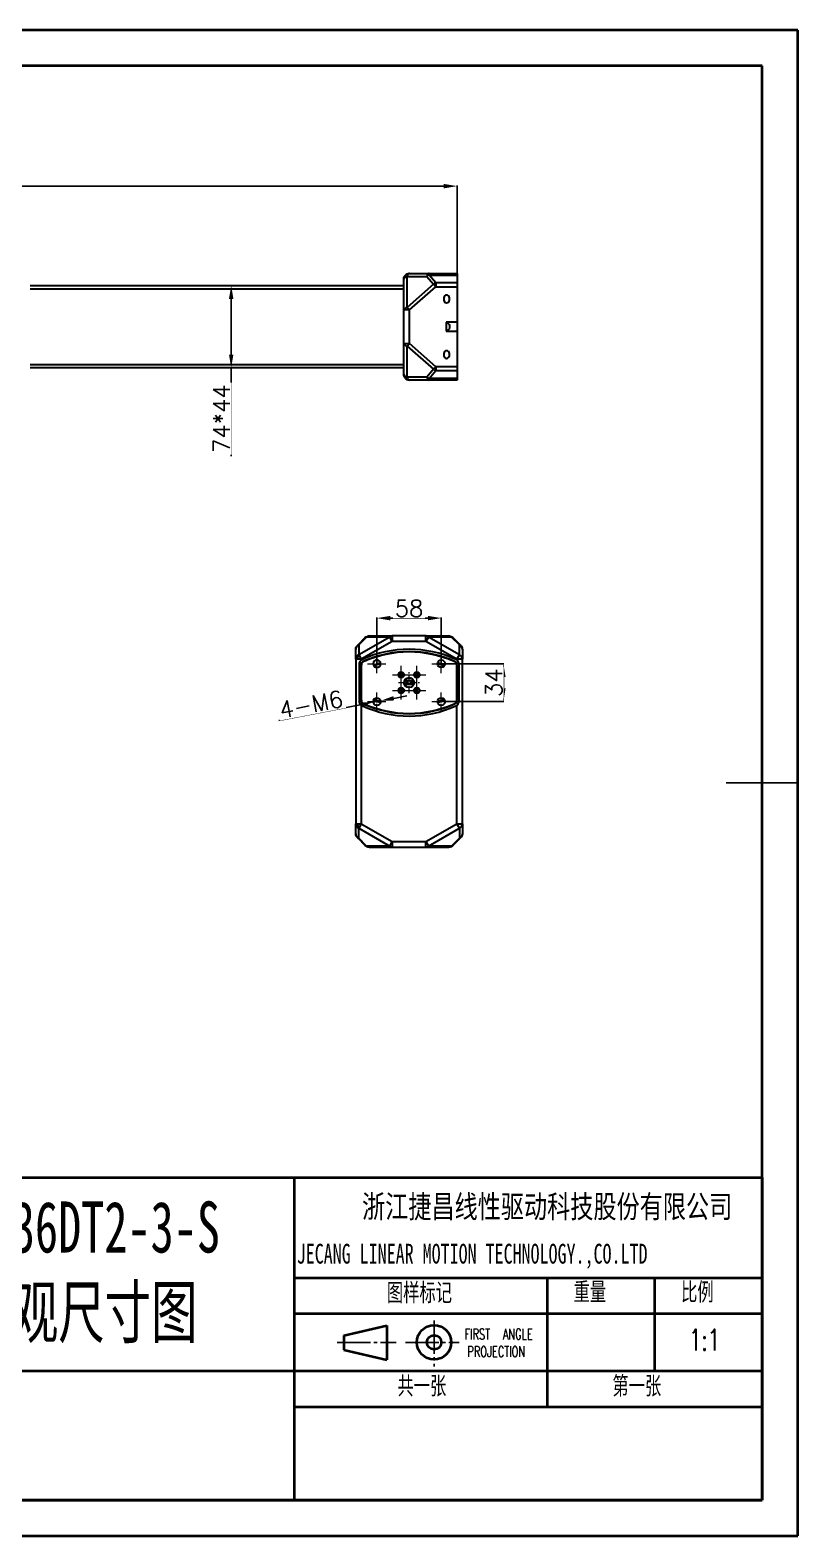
# Model space of a CAD drawing. Header units: millimetres. Extents: x 20580 to 29102, y 1988 to 5937.
# Drawn here: x 21805 to 22496, y 1988 to 3342 of the extents above; entities that cross this region are included whole.
import ezdxf

# ---------------------------------------------------------------- set-up
doc = ezdxf.new("R2010")
doc.units = ezdxf.units.MM
doc.linetypes.add('CENTER', pattern=[10.16, 6.35, -1.27, 1.27, -1.27])
doc.linetypes.add('EB_DASHDOT', pattern=[39, 30, -3, 3, -3])
doc.layers.add('1', color=1, linetype='CENTER')
for name, color, linetype, lineweight in [('CAXA0', 7, 'Continuous', 70), ('CAXA1', 1, 'EB_DASHDOT', 25), ('CAXA3', 7, 'Continuous', 18), ('CAXA4', 3, 'Continuous', 25), ('图框', 7, 'Continuous', 25), ('輪廓線', 7, 'Continuous', 20)]:
    doc.layers.add(name, color=color, linetype=linetype, lineweight=lineweight)
doc.styles.get("Standard").update_dxf_attribs({"font": 'romans.shx'})
doc.styles.add('机械', font='txt', dxfattribs={"width": 0.667, "bigfont": 'gbcbig.shx'})
doc.styles.add('标准', font='', dxfattribs={"width": 0.667})
doc.styles.get('标准').set_extended_font_data('FangSong_GB2312')
doc.dimstyles.new('ISO-25', dxfattribs={"dimtxt": 6, "dimasz": 6, "dimexe": 0.5, "dimexo": 0.625, "dimgap": 1.2, "dimtad": 1, "dimdsep": 46, "dimtxsty": 'Standard', "dimcen": 2.5, "dimclrd": 3, "dimclre": 3, "dimclrt": 3, "dimadec": 0, "dimazin": 0, "dimtfac": 1, "dimtmove": 0, "dimatfit": 3, "dimfxl": 1.25, "dimarcsym": 0})

# ---------------------------------------------------------------- blocks, each defined once
blk = doc.blocks.new('*D136')
at = {"layer": 'Defpoints', "color": 0}
for p in [(22174.8, 2813.4), (22116.8, 2772.3), (22174.8, 2772.2)]:
    blk.add_point(p, dxfattribs=at)
at = {"layer": '輪廓線', "color": 3, "lineweight": -2}
for p, q in [((22116.8, 2772.9), (22116.8, 2813.9)), ((22128.8, 2813.4), (22162.8, 2813.4)), ((22174.8, 2772.8), (22174.8, 2813.9))]:
    blk.add_line(p, q, dxfattribs=at)
at = {"layer": '輪廓線', "color": 3}
for points in [[(22128.8, 2815.4), (22128.8, 2811.4), (22116.8, 2813.4)], [(22162.8, 2815.4), (22162.8, 2811.4), (22174.8, 2813.4)]]:
    blk.add_solid(points, dxfattribs=at)
at = {"layer": '輪廓線', "color": 3, "insert": (22145.8, 2822.1), "char_height": 15, "attachment_point": 5, "bg_fill": 3, "box_fill_scale": 1.1, "bg_fill_color": 256, "bg_fill_true_color": 13158600, "bg_fill_transparency": 3862}
blk.add_mtext('58', dxfattribs=at)
blk = doc.blocks.new('*D137')
at = {"layer": 'Defpoints', "color": 0}
for p in [(22174.8, 2772.3), (22174.8, 2738.3)]:
    blk.add_point(p, dxfattribs=at)
at = {"layer": '輪廓線', "color": 3, "lineweight": -2}
for p, q in [((22175.4, 2772.3), (22231.2, 2772.3)), ((22230.7, 2760.3), (22230.7, 2750.3)), ((22175.4, 2738.3), (22231.2, 2738.3))]:
    blk.add_line(p, q, dxfattribs=at)
at = {"layer": '輪廓線', "color": 3}
for points in [[(22228.7, 2760.3), (22232.7, 2760.3), (22230.7, 2772.3)], [(22228.7, 2750.3), (22232.7, 2750.3), (22230.7, 2738.3)]]:
    blk.add_solid(points, dxfattribs=at)
at = {"layer": '輪廓線', "color": 3, "insert": (22222, 2755.3), "char_height": 15, "attachment_point": 5, "rotation": 90, "bg_fill": 3, "box_fill_scale": 1.1, "bg_fill_color": 256, "bg_fill_true_color": 13158600, "bg_fill_transparency": 177}
blk.add_mtext('34', dxfattribs=at)
at = {"layer": 'Defpoints', "color": 0}
blk.add_point((22230.7, 2738.3), dxfattribs=at)
blk = doc.blocks.new('*D138')
at = {"layer": 'Defpoints', "color": 0}
for p in [(22113.4, 2737.7), (22120.1, 2739)]:
    blk.add_point(p, dxfattribs=at)
at = {"layer": '輪廓線', "color": 3, "lineweight": -2}
for p, q in [((22120.1, 2739), (22113.4, 2737.7)), ((22131.9, 2741.2), (22143.7, 2743.5)), ((22028.6, 2721.4), (22101.6, 2735.4))]:
    blk.add_line(p, q, dxfattribs=at)
at = {"layer": '輪廓線', "color": 3}
for points in [[(22101.3, 2737.4), (22102, 2733.5), (22113.4, 2737.7)], [(22131.5, 2743.2), (22132.3, 2739.3), (22120.1, 2739)]]:
    blk.add_solid(points, dxfattribs=at)
at = {"layer": '輪廓線', "color": 3, "insert": (22057.6, 2735.8), "char_height": 15, "attachment_point": 5, "rotation": 10.8795, "bg_fill": 3, "box_fill_scale": 1.1, "bg_fill_color": 256, "bg_fill_true_color": 13158600, "bg_fill_transparency": 4287}
blk.add_mtext('4-M6', dxfattribs=at)
blk = doc.blocks.new('*D146')
at = {"layer": 'Defpoints', "color": 0}
for p in [(22189, 3202.1), (20969.3, 3117.6), (22189, 3113.3)]:
    blk.add_point(p, dxfattribs=at)
at = {"layer": '輪廓線', "color": 3, "lineweight": -2}
for p, q in [((20969.3, 3118.2), (20969.3, 3202.6)), ((20981.3, 3202.1), (22177, 3202.1)), ((22189, 3113.9), (22189, 3202.6))]:
    blk.add_line(p, q, dxfattribs=at)
at = {"layer": '輪廓線', "color": 3}
for points in [[(20981.3, 3204.1), (20981.3, 3200.1), (20969.3, 3202.1)], [(22177, 3204.1), (22177, 3200.1), (22189, 3202.1)]]:
    blk.add_solid(points, dxfattribs=at)
at = {"layer": '輪廓線', "color": 3, "insert": (21579.2, 3210.8), "char_height": 15, "attachment_point": 5, "bg_fill": 3, "box_fill_scale": 1.1, "bg_fill_color": 256, "bg_fill_true_color": 13158600, "bg_fill_transparency": 6147}
blk.add_mtext('1210%%P8', dxfattribs=at)
blk = doc.blocks.new('*D149')
at = {"layer": 'Defpoints', "color": 0}
for p in [(21997.4, 3112.6), (21985.6, 3038.6), (21997.4, 3038.6)]:
    blk.add_point(p, dxfattribs=at)
at = {"layer": '輪廓線', "color": 3, "lineweight": -2}
for p, q in [((21996.8, 3112.6), (21985.1, 3112.6)), ((21985.6, 3100.6), (21985.6, 3050.6)), ((21996.8, 3038.6), (21985.1, 3038.6)), ((21985.6, 3038.6), (21985.6, 2959.2))]:
    blk.add_line(p, q, dxfattribs=at)
at = {"layer": '輪廓線', "color": 3}
for points in [[(21983.6, 3100.6), (21987.6, 3100.6), (21985.6, 3112.6)], [(21983.6, 3050.6), (21987.6, 3050.6), (21985.6, 3038.6)]]:
    blk.add_solid(points, dxfattribs=at)
at = {"layer": '輪廓線', "color": 3, "insert": (21976.9, 2992.9), "char_height": 15, "attachment_point": 5, "rotation": 90, "bg_fill": 3, "box_fill_scale": 1.1, "bg_fill_color": 256, "bg_fill_true_color": 13158600, "bg_fill_transparency": 5932}
blk.add_mtext('74*44', dxfattribs=at)

msp = doc.modelspace()

# ---------------------------------------------------------------- linework, layer by layer
at = {"linetype": 'Continuous', "lineweight": 35}
for p, q in [((22087.143, 2167.956), (22125.855, 2176.989)), ((22087.143, 2167.956), (22087.143, 2155.052)), ((22087.143, 2167.956), (22087.143, 2155.052)), ((22125.855, 2176.989), (22125.855, 2146.019)), ((22087.143, 2155.052), (22125.855, 2146.019))]:
    msp.add_line(p, q, dxfattribs=at)
at = {"linetype": 'EB_DASHDOT', "lineweight": 25}
msp.add_line((22168.315, 2181.406), (22168.315, 2139.97), dxfattribs=at)
at = {"linetype": 'Continuous', "lineweight": 35}
for radius in [15.485, 6.452]:
    msp.add_circle((22168.315, 2161.725), radius, dxfattribs=at)
at = {"layer": '1', "color": 0, "linetype": 'Continuous', "lineweight": 30}
for p, q in [((22141.029, 3090.697), (22141.029, 3118.558)), ((22144.037, 3092.972), (22144.037, 3120.834)), ((22144.037, 3120.834), (22161.737, 3120.834)), ((22146.029, 3123.558), (22163.728, 3123.558)), ((22161.737, 3120.834), (22167.798, 3113.763)), ((22163.728, 3123.558), (22189.029, 3123.558)), ((22163.728, 3123.558), (22163.728, 3123.178)), ((22163.728, 3123.178), (22163.728, 3122.094)), ((22163.728, 3122.094), (22189.029, 3122.094)), ((22169.789, 3115.023), (22163.728, 3122.094)), ((22189.029, 3123.558), (22189.029, 3122.094)), ((22189.029, 3122.094), (22189.029, 3115.023)), ((21804.536, 3112.558), (22141.029, 3112.558)), ((22141.029, 3109.356), (21804.536, 3109.356)), ((22167.798, 3113.763), (22144.037, 3092.972)), ((22146.029, 3090.697), (22169.789, 3111.487)), ((22169.789, 3111.487), (22167.798, 3113.763)), ((22189.029, 3115.023), (22169.789, 3115.023)), ((22169.789, 3115.023), (22169.789, 3113.401)), ((22169.789, 3113.401), (22169.789, 3111.487)), ((22169.789, 3111.487), (22189.029, 3111.487)), ((22189.029, 3115.023), (22189.029, 3111.487)), ((22189.029, 3111.487), (22189.029, 3079.558)), ((22141.05, 3090.697), (22141.029, 3090.697)), ((22141.029, 3060.42), (22141.029, 3090.697)), ((22142.493, 3090.697), (22141.05, 3090.697)), ((22146.029, 3090.697), (22142.493, 3090.697)), ((22146.029, 3090.697), (22144.037, 3092.972)), ((22146.029, 3060.42), (22146.029, 3090.697)), ((22177.029, 3101.558), (22177.029, 3099.558)), ((22182.029, 3099.558), (22182.029, 3101.558)), ((22189.029, 3079.558), (22179.029, 3079.558)), ((22179.029, 3079.558), (22179.029, 3071.558)), ((22182.029, 3076.558), (22182.029, 3074.558)), ((22189.029, 3079.558), (22189.029, 3071.559)), ((22179.029, 3071.558), (22189.029, 3071.558)), ((22189.029, 3071.558), (22189.029, 3039.629)), ((22141.029, 3032.558), (22141.029, 3060.42)), ((22141.029, 3060.42), (22141.05, 3060.42)), ((22141.05, 3060.42), (22142.493, 3060.42)), ((22142.493, 3060.42), (22146.029, 3060.42)), ((22144.037, 3058.144), (22146.029, 3060.42)), ((22144.037, 3058.144), (22167.798, 3037.354)), ((22144.037, 3030.283), (22144.037, 3058.144)), ((22169.789, 3039.629), (22146.029, 3060.42)), ((22177.029, 3051.558), (22177.029, 3049.558)), ((22182.029, 3049.558), (22182.029, 3051.558)), ((21804.536, 3041.76), (22141.029, 3041.76)), ((22141.029, 3038.558), (21804.536, 3038.558)), ((22167.798, 3037.354), (22161.737, 3030.283)), ((22163.728, 3029.023), (22169.789, 3036.094)), ((22167.798, 3037.354), (22169.789, 3039.629)), ((22189.029, 3039.629), (22169.789, 3039.629)), ((22169.789, 3039.629), (22169.789, 3037.716)), ((22169.789, 3037.716), (22169.789, 3036.094)), ((22169.789, 3036.094), (22189.029, 3036.094)), ((22189.029, 3039.629), (22189.029, 3036.094)), ((22189.029, 3036.094), (22189.029, 3029.023)), ((22142.493, 3029.023), (22143.806, 3030.336)), ((22161.737, 3030.283), (22144.037, 3030.283)), ((22163.728, 3027.558), (22146.029, 3027.558)), ((22189.029, 3029.023), (22163.728, 3029.023)), ((22163.728, 3029.023), (22163.728, 3027.939)), ((22163.728, 3027.939), (22163.728, 3027.558)), ((22189.029, 3027.558), (22163.728, 3027.558)), ((22189.029, 3029.023), (22189.029, 3027.558)), ((22106.298, 2795.859), (22099.227, 2788.788)), ((22128.348, 2796.305), (22100.487, 2780.384)), ((22107.558, 2796.305), (22100.487, 2789.234)), ((22130.624, 2792.323), (22102.762, 2776.402)), ((22128.348, 2796.305), (22107.558, 2796.305)), ((22109.833, 2797.323), (22130.624, 2797.323)), ((22130.624, 2792.323), (22128.348, 2796.305)), ((22160.901, 2797.323), (22130.624, 2797.323)), ((22130.624, 2797.323), (22130.624, 2797.301)), ((22130.624, 2797.301), (22130.624, 2795.859)), ((22130.624, 2795.859), (22130.624, 2792.323)), ((22160.901, 2792.323), (22130.624, 2792.323)), ((22160.901, 2797.323), (22181.691, 2797.323)), ((22160.901, 2797.301), (22160.901, 2797.323)), ((22160.901, 2795.859), (22160.901, 2797.301)), ((22163.176, 2796.305), (22160.901, 2792.323)), ((22160.901, 2792.323), (22160.901, 2795.859)), ((22188.762, 2776.402), (22160.901, 2792.323)), ((22191.038, 2780.384), (22163.176, 2796.305)), ((22183.967, 2796.305), (22163.176, 2796.305)), ((22191.038, 2789.234), (22183.967, 2796.305)), ((22192.298, 2788.788), (22185.227, 2795.859)), ((22097.762, 2776.402), (22097.762, 2785.252)), ((22100.487, 2789.234), (22100.487, 2780.384)), ((22100.487, 2780.384), (22100.54, 2780.291)), ((22100.54, 2780.291), (22102.762, 2776.402)), ((22120.687, 2780.128), (22120.709, 2780.031)), ((22126.56, 2781.36), (22126.538, 2781.458)), ((22188.762, 2776.402), (22191.038, 2780.384)), ((22191.038, 2780.384), (22191.038, 2789.234)), ((22193.762, 2785.252), (22193.762, 2776.402)), ((22099.227, 2776.402), (22097.762, 2776.402)), ((22097.762, 2776.402), (22097.762, 2628.244)), ((22102.762, 2776.402), (22099.227, 2776.402)), ((22100.762, 2771.692), (22100.762, 2738.955)), ((22102.762, 2776.402), (22102.762, 2775.692)), ((22102.762, 2771.692), (22102.762, 2738.955)), ((22102.862, 2739.667), (22102.862, 2770.979)), ((22188.662, 2770.979), (22188.662, 2739.667)), ((22188.762, 2775.692), (22188.762, 2776.402)), ((22192.298, 2776.402), (22188.762, 2776.402)), ((22188.762, 2738.955), (22188.762, 2771.692)), ((22190.762, 2738.955), (22190.762, 2771.692)), ((22193.762, 2776.402), (22192.298, 2776.402)), ((22193.762, 2628.244), (22193.762, 2776.402)), ((22102.862, 2759.423), (22102.762, 2759.323)), ((22102.762, 2751.323), (22102.762, 2759.323)), ((22102.862, 2751.223), (22102.762, 2751.323)), ((22150.005, 2756.823), (22141.52, 2756.823)), ((22141.52, 2753.823), (22150.005, 2753.823)), ((22143.531, 2755.921), (22144.434, 2756.823)), ((22144.093, 2753.823), (22143.531, 2755.921)), ((22147.993, 2754.725), (22147.09, 2753.823)), ((22147.431, 2756.823), (22147.993, 2754.725)), ((22188.762, 2759.323), (22188.662, 2759.423)), ((22188.762, 2751.323), (22188.662, 2751.223)), ((22102.762, 2734.953), (22102.762, 2628.244)), ((22120.709, 2730.616), (22120.687, 2730.518)), ((22126.538, 2729.189), (22126.56, 2729.286)), ((22188.762, 2628.244), (22188.762, 2734.953)), ((22097.762, 2619.394), (22097.762, 2628.244)), ((22097.762, 2628.244), (22099.227, 2628.244)), ((22099.227, 2628.244), (22102.762, 2628.244)), ((22099.227, 2615.859), (22106.298, 2608.788)), ((22100.54, 2624.355), (22100.487, 2624.262)), ((22100.487, 2615.412), (22100.487, 2624.262)), ((22100.487, 2624.262), (22128.348, 2608.341)), ((22107.558, 2608.341), (22100.487, 2615.412)), ((22102.762, 2628.244), (22100.54, 2624.355)), ((22102.762, 2628.244), (22130.624, 2612.323)), ((22160.901, 2612.323), (22188.762, 2628.244)), ((22163.176, 2608.341), (22191.038, 2624.262)), ((22191.038, 2615.412), (22183.967, 2608.341)), ((22185.227, 2608.788), (22192.298, 2615.859)), ((22188.762, 2628.244), (22192.298, 2628.244)), ((22191.038, 2624.262), (22188.762, 2628.244)), ((22191.038, 2624.262), (22191.038, 2615.412)), ((22192.298, 2628.244), (22193.762, 2628.244)), ((22193.762, 2628.244), (22193.762, 2619.394)), ((22128.348, 2608.341), (22107.558, 2608.341)), ((22109.833, 2607.323), (22130.624, 2607.323)), ((22128.348, 2608.341), (22130.624, 2612.323)), ((22130.624, 2612.323), (22160.901, 2612.323)), ((22130.624, 2612.323), (22130.624, 2608.788)), ((22130.624, 2608.788), (22130.624, 2607.345)), ((22130.624, 2607.345), (22130.624, 2607.323)), ((22130.624, 2607.323), (22160.901, 2607.323)), ((22160.901, 2608.788), (22160.901, 2612.323)), ((22160.901, 2612.323), (22163.176, 2608.341)), ((22160.901, 2607.345), (22160.901, 2608.788)), ((22160.901, 2607.323), (22160.901, 2607.345)), ((22160.901, 2607.323), (22181.691, 2607.323)), ((22183.967, 2608.341), (22163.176, 2608.341))]:
    msp.add_line(p, q, dxfattribs=at)
at = {"layer": '1', "color": 0, "linetype": 'CENTER', "lineweight": 15}
for p, q in [((22116.762, 2763.923), (22116.762, 2780.723)), ((22174.762, 2763.923), (22174.762, 2780.723)), ((22108.362, 2772.323), (22125.162, 2772.323)), ((22138.762, 2754.323), (22138.762, 2770.323)), ((22145.762, 2745.823), (22145.762, 2764.823)), ((22152.762, 2754.323), (22152.762, 2770.323)), ((22166.362, 2772.323), (22183.162, 2772.323)), ((22130.762, 2762.323), (22146.762, 2762.323)), ((22136.262, 2755.323), (22155.262, 2755.323)), ((22138.762, 2740.323), (22138.762, 2756.323)), ((22144.762, 2762.323), (22160.762, 2762.323)), ((22152.762, 2740.323), (22152.762, 2756.323)), ((22108.362, 2738.323), (22125.162, 2738.323)), ((22116.762, 2729.923), (22116.762, 2746.723)), ((22130.762, 2748.323), (22146.762, 2748.323)), ((22144.762, 2748.323), (22160.762, 2748.323)), ((22166.362, 2738.323), (22183.162, 2738.323)), ((22174.762, 2729.923), (22174.762, 2746.723))]:
    msp.add_line(p, q, dxfattribs=at)
at = {"layer": '1', "color": 0, "linetype": 'Continuous', "lineweight": 30, "extrusion": (0, 0, -1)}
msp.add_circle((-22116.762, 2772.323), 3.4, dxfattribs=at)
at = {"layer": '1', "color": 0, "linetype": 'Continuous', "lineweight": 30}
for centre, radius in [((22138.762, 2762.323), 2.5), ((22152.762, 2762.323), 2.5), ((22174.762, 2772.323), 3.4), ((22138.762, 2748.323), 2.5), ((22145.762, 2755.323), 4.5), ((22152.762, 2748.323), 2.5), ((22116.762, 2738.323), 3.4), ((22174.762, 2738.323), 3.4)]:
    msp.add_circle(centre, radius, dxfattribs=at)
at = {"layer": '1', "color": 0, "linetype": 'Continuous', "lineweight": 30, "extrusion": (0, 0, -1)}
for centre, radius, start, end in [((-22146.029, 3118.558), 5, 360, 45), ((-22146.029, 3118.558), 5, 45, 90), ((-22146.029, 3032.558), 5, 315, 0), ((-22146.029, 3032.558), 5, 270, 315), ((-22109.833, 2792.323), 5, 45, 67.5), ((-22109.833, 2792.323), 5, 67.5, 90), ((-22181.691, 2792.323), 5, 90, 112.5), ((-22181.691, 2792.323), 5, 112.5, 135), ((-22102.762, 2785.252), 5, 360, 22.5), ((-22102.762, 2785.252), 5, 22.5, 45), ((-22145.762, 2683.323), 99.9, 66.069327, 113.930666), ((-22188.762, 2785.252), 5, 135, 157.5), ((-22188.762, 2785.252), 5, 157.5, 180), ((-22105.762, 2771.692), 3, 0, 65.64612), ((-22145.762, 2683.323), 93.5, 69.871094, 74.033665), ((-22145.762, 2683.323), 93.5, 105.966335, 110.128906), ((-22185.762, 2771.692), 3, 114.353873, 180), ((-22145.762, 2754.823), 11.4, 41.026548, 46.726327), ((-22137.262, 2763.851), 1, 180, 226.726327), ((-22145.762, 2755.323), 8.6, 39.198422, 50.797173), ((-22145.762, 2755.323), 4.25, 339.333744, 20.669063), ((-22145.762, 2755.323), 3.75, 336.422814, 23.580004), ((-22145.762, 2755.323), 3.75, 156.422814, 203.580004), ((-22145.762, 2755.323), 4.25, 159.333744, 200.669063), ((-22145.762, 2755.323), 8.6, 129.20123, 140.799981), ((-22154.262, 2763.851), 1, 313.273673, 0), ((-22145.762, 2754.823), 11.4, 133.273673, 138.973452), ((-22105.762, 2738.955), 3, 294.35388, 0), ((-22145.762, 2827.323), 93.5, 285.966335, 290.128906), ((-22145.762, 2755.323), 8.6, 309.20123, 320.799981), ((-22145.762, 2755.323), 8.6, 219.198422, 230.797173), ((-22145.762, 2827.323), 93.5, 249.871094, 254.033665), ((-22185.762, 2738.955), 3, 180, 245.646127), ((-22145.762, 2827.323), 99.9, 246.069334, 293.930673), ((-22102.762, 2619.394), 5, 337.5, 360), ((-22102.762, 2619.394), 5, 315, 337.5), ((-22188.762, 2619.394), 5, 202.5, 225), ((-22188.762, 2619.394), 5, 180, 202.5), ((-22109.833, 2612.323), 5, 292.5, 315), ((-22109.833, 2612.323), 5, 270, 292.5), ((-22181.691, 2612.323), 5, 247.5, 270), ((-22181.691, 2612.323), 5, 225, 247.5)]:
    msp.add_arc(centre, radius, start, end, dxfattribs=at)
at = {"layer": '1', "color": 0, "linetype": 'Continuous', "lineweight": 30}
for centre, radius, start, end in [((22179.529, 3101.558), 2.5, 0, 180), ((22179.529, 3099.558), 2.5, 180, 0), ((22179.529, 3051.558), 2.5, 0, 180), ((22179.529, 3049.558), 2.5, 180, 0), ((22145.762, 2683.323), 102, 65.646127, 114.353873), ((22145.762, 2683.323), 100, 65.646127, 114.35388), ((22105.762, 2771.692), 5, 114.353873, 180), ((22106.862, 2770.979), 4, 113.930673, 180), ((22145.762, 2683.323), 93, 105.993022, 110.1023), ((22145.762, 2683.323), 92.5, 106.067893, 110.027564), ((22145.762, 2683.323), 92.5, 69.972435, 73.932106), ((22145.762, 2683.323), 93, 69.897699, 74.006978), ((22184.662, 2770.979), 4, 0, 66.069334), ((22185.762, 2771.692), 5, 0, 65.646127), ((22138.762, 2762.323), 1.6, 0, 180), ((22138.762, 2762.323), 1.6, 180, 0), ((22145.762, 2755.323), 10, 125.796895, 144.207519), ((22145.762, 2755.323), 9.5, 125.839079, 144.16533), ((22152.762, 2762.323), 1.6, 0, 180), ((22152.762, 2762.323), 1.6, 180, 0), ((22145.762, 2755.323), 9.5, 35.836271, 54.162522), ((22145.762, 2755.323), 10, 35.79408, 54.204704), ((22105.762, 2738.955), 5, 180, 245.646127), ((22106.862, 2739.667), 4, 180, 246.069327), ((22145.762, 2827.323), 93, 249.897699, 254.006978), ((22145.762, 2827.323), 92.5, 249.972435, 253.932106), ((22138.762, 2748.323), 1.6, 0, 180), ((22138.762, 2748.323), 1.6, 180, 0), ((22145.762, 2755.323), 10, 215.79408, 234.204704), ((22145.762, 2755.323), 9.5, 215.836271, 234.162522), ((22152.762, 2748.323), 1.6, 0, 180), ((22152.762, 2748.323), 1.6, 180, 0), ((22145.762, 2755.323), 9.5, 305.839079, 324.16533), ((22145.762, 2755.323), 10, 305.796895, 324.207519), ((22145.762, 2827.323), 92.5, 286.067893, 290.027564), ((22145.762, 2827.323), 93, 285.993022, 290.1023), ((22184.662, 2739.667), 4, 293.930666, 0), ((22185.762, 2738.955), 5, 294.353873, 0), ((22145.762, 2827.323), 102, 245.646127, 294.353873), ((22145.762, 2827.323), 100, 245.64612, 294.353873)]:
    msp.add_arc(centre, radius, start, end, dxfattribs=at)
at = {"layer": '1', "color": 0, "linetype": 'Continuous', "lineweight": 30, "extrusion": (0, 7.86602e-16, -1)}
for centre, start, end in [((-22179.529, 3076.558), 78.463124, 180), ((-22179.529, 3074.558), 180, 281.536876)]:
    msp.add_arc(centre, 2.5, start, end, dxfattribs=at)
at = {"layer": '1', "color": 0, "linetype": 'Continuous', "lineweight": 30}
for centre, major_axis, ratio, start_param, end_param in [((22146.029, 3118.558), (5, 0), 0.49613894, 1.98036759, 3.14159265), ((22146.029, 3118.558), (0, -5), 0.4472136, 3.14159265, 4.23989986), ((22163.728, 3118.558), (0, -5), 0.4472136, 3.14159265, 4.23989986), ((22163.728, 3118.558), (3.796, 3.254), 0.6047079, 1.09259953, 1.57696674), ((22169.789, 3111.487), (-3.796, -3.254), 0.6047079, 4.23419218, 4.71855939), ((22146.029, 3090.697), (-5, 0), 0.49613894, 6.19738153, 6.28318531), ((22146.029, 3090.697), (-5, 0), 0.49613894, 5.12196024, 6.19738163), ((22146.029, 3060.42), (5, 0), 0.49613894, 3.14159265, 3.22752321), ((22146.029, 3060.42), (5, 0), 0.49613894, 3.2275235, 4.30281772), ((22169.789, 3039.629), (3.796, -3.254), 0.6047079, 4.70621857, 5.19058578), ((22146.029, 3032.558), (-5, 0), 0.49613894, 0, 1.11024234), ((22146.029, 3032.558), (-5, 0), 0.49613894, 1.11024234, 1.16122507), ((22146.029, 3032.558), (0, -5), 0.4472136, 5.1848781, 6.28318531), ((22163.728, 3032.558), (0, -5), 0.4472136, 5.1848781, 6.28318531), ((22163.728, 3032.558), (-3.796, 3.254), 0.6047079, 1.56462592, 2.04899312), ((22109.833, 2792.323), (3.536, -3.536), 0.51832106, 2.65722545, 3.14159265), ((22109.833, 2792.323), (0, 5), 0.75257669, 0, 0.64942413), ((22130.624, 2792.323), (0, 5), 0.75257669, 0.09324308, 0.64942413), ((22130.624, 2792.323), (0, 5), 0.75257669, 0, 0.09324307), ((22160.901, 2792.323), (0, -5), 0.75257669, 3.04767973, 3.14159265), ((22160.901, 2792.323), (0, -5), 0.75257669, 2.49216852, 3.04767972), ((22181.691, 2792.323), (0, -5), 0.75257669, 2.49216852, 3.14159265), ((22181.691, 2792.323), (3.536, 3.536), 0.51832106, 0, 0.48436721), ((22102.762, 2785.252), (5, 0), 0.89442719, 2.04328545, 3.14159265), ((22102.762, 2776.402), (5, 0), 0.89442719, 2.04328545, 3.14159265), ((22102.762, 2785.252), (-3.536, 3.536), 0.51832106, 5.7988181, 6.28318531), ((22102.762, 2776.402), (0, -5), 0.70710678, 3.82126647, 4.71238898), ((22188.762, 2785.252), (-3.536, -3.536), 0.51832106, 3.14159265, 3.62595986), ((22188.762, 2785.252), (5, 0), 0.89442719, 0, 1.09830721), ((22188.762, 2776.402), (5, 0), 0.89442719, 0, 1.09830721), ((22102.762, 2628.244), (-5, 0), 0.89442719, 0, 1.09830721), ((22102.762, 2619.394), (-5, 0), 0.89442719, 0, 1.09830721), ((22102.762, 2628.244), (0, 5), 0.70710678, 1.57079633, 2.46191883), ((22102.762, 2619.394), (3.536, 3.536), 0.51832106, 3.14159265, 3.62595986), ((22188.762, 2628.244), (-5, 0), 0.89442719, 2.04328545, 3.14159265), ((22188.762, 2619.394), (-5, 0), 0.89442719, 2.04328545, 3.14159265), ((22188.762, 2619.394), (3.536, -3.536), 0.51832106, 5.7988181, 6.28318531), ((22109.833, 2612.323), (-3.536, -3.536), 0.51832106, 0, 0.48436721), ((22109.833, 2612.323), (0, 5), 0.75257669, 2.49216852, 3.14159265), ((22130.624, 2612.323), (0, 5), 0.75257669, 2.49216852, 3.04767972), ((22130.624, 2612.323), (0, 5), 0.75257669, 3.04767973, 3.14159265), ((22160.901, 2612.323), (0, -5), 0.75257669, 0, 0.09324307), ((22160.901, 2612.323), (0, -5), 0.75257669, 0.09324308, 0.64942413), ((22181.691, 2612.323), (0, -5), 0.75257669, 0, 0.64942413), ((22181.691, 2612.323), (-3.536, 3.536), 0.51832106, 2.65722545, 3.14159265)]:
    msp.add_ellipse(centre, major_axis=major_axis, ratio=ratio, start_param=start_param, end_param=end_param, dxfattribs=at)
for points, knots in [([(22168.532, 3123.558), (22168.53, 3123.558), (22168.528, 3123.558), (22168.528, 3123.558), (22168.545, 3123.558), (22168.581, 3123.558)], [0, 0, 0, 0, 0.20343114, 0.20343114, 1, 1, 1, 1]), ([(22117.979, 2774.692), (22117.955, 2774.772), (22117.931, 2774.853), (22117.884, 2775.012), (22117.86, 2775.092), (22117.836, 2775.172)], [0, 0, 0, 0, 0.50130552, 0.50130552, 1, 1, 1, 1])]:
    msp.add_open_spline(points, degree=3, knots=knots, dxfattribs=at)
for points in [[(22141.054, 3090.91), (22141.051, 3090.697)], [(22141.051, 3060.42), (22141.054, 3060.207)], [(22130.624, 2797.301), (22130.275, 2797.295)], [(22161.252, 2797.295), (22160.901, 2797.301)], [(22142.628, 2754.323), (22141.119, 2754.323)], [(22142.612, 2754.323), (22143.815, 2754.323)], [(22147.908, 2754.323), (22143.616, 2754.323)], [(22147.709, 2754.323), (22148.912, 2754.323)], [(22150.405, 2754.323), (22148.896, 2754.323)], [(22130.272, 2607.351), (22130.624, 2607.345)], [(22160.901, 2607.345), (22161.249, 2607.351)]]:
    msp.add_open_spline(points, degree=1, dxfattribs=at)
for points in [[(22141.119, 2754.323), (22141.09, 2754.323), (22141.12, 2754.323), (22141.244, 2754.323), (22141.537, 2754.323), (22141.741, 2754.323), (22141.96, 2754.323), (22142.313, 2754.323), (22142.487, 2754.323), (22142.583, 2754.323), (22142.612, 2754.323)], [(22148.912, 2754.323), (22148.941, 2754.323), (22149.037, 2754.323), (22149.211, 2754.323), (22149.564, 2754.323), (22149.783, 2754.323), (22149.987, 2754.323), (22150.281, 2754.323), (22150.404, 2754.323), (22150.434, 2754.323), (22150.405, 2754.323)]]:
    msp.add_rational_spline(points, [1, 1, 0.988033871713, 1, 1, 0.988033871713, 1, 1, 0.988033871713, 1, 1], degree=4, knots=[0, 0, 0, 0, 0, 0.33333333, 0.33333333, 0.33333333, 0.66666667, 0.66666667, 0.66666667, 1, 1, 1, 1, 1], dxfattribs=at)
for points, weights in [([(22143.616, 2754.323), (22142.762, 2754.323), (22142.628, 2754.323)], [1, 0.7604059656, 1]), ([(22143.815, 2754.323), (22143.916, 2754.323), (22145.762, 2754.323)], [1, 0.726251382764, 1]), ([(22145.762, 2754.323), (22147.608, 2754.323), (22147.709, 2754.323)], [1, 0.726251382764, 1]), ([(22148.896, 2754.323), (22148.762, 2754.323), (22147.908, 2754.323)], [1, 0.7604059656, 1])]:
    msp.add_rational_spline(points, weights, degree=2, dxfattribs=at)
at = {"layer": 'CAXA0', "linetype": 'Continuous', "lineweight": 35}
for p, q in [((22463.624, 3310.237), (20740.948, 3310.237)), ((22463.624, 2019.843), (22463.624, 3310.237)), ((21302.27, 2310.182), (22463.624, 2310.182)), ((22042.429, 2310.182), (22042.429, 2019.843)), ((22463.624, 2310.182), (22463.624, 2019.843)), ((22042.429, 2219.854), (22463.624, 2219.854)), ((22270.065, 2219.854), (22270.065, 2103.719)), ((22366.845, 2219.854), (22366.845, 2135.979)), ((22042.429, 2187.594), (22463.624, 2187.594)), ((21689.388, 2135.979), (22042.429, 2135.979)), ((22042.429, 2135.979), (22463.624, 2135.979)), ((22042.429, 2103.719), (22463.624, 2103.719)), ((20740.948, 2019.843), (22463.624, 2019.843)), ((22463.624, 2019.843), (21302.27, 2019.843))]:
    msp.add_line(p, q, dxfattribs=at)
at = {"layer": 'CAXA1', "linetype": 'EB_DASHDOT', "lineweight": 25}
for p, q in [((22080.899, 2161.504), (22134.027, 2161.504)), ((22142.543, 2161.725), (22191.005, 2161.725))]:
    msp.add_line(p, q, dxfattribs=at)
at = {"layer": 'CAXA3', "linetype": 'Continuous', "lineweight": 35}
for p, q in [((22495.884, 3342.497), (20579.649, 3342.497)), ((22495.884, 1987.583), (22495.884, 3342.497)), ((20579.649, 1987.583), (22495.884, 1987.583))]:
    msp.add_line(p, q, dxfattribs=at)
at = {"layer": 'CAXA3', "linetype": 'Continuous', "lineweight": 25}
msp.add_line((22495.884, 2665.04), (22431.364, 2665.04), dxfattribs=at)

# ---------------------------------------------------------------- texts
at = {"linetype": 'Continuous', "lineweight": 25, "attachment_point": 1}
for s, insert, char_height, style in [('{\\fSimSun|b0|i0|c134|p2;图样标记}', (22125.72, 2214.757), 16.12992, '标准'), ('{\\fSimSun|b0|i0|c134|p2;重量}', (22293.926, 2215.454), 16.12992, '标准'), ('{\\fSimSun|b0|i0|c134|p2;比例}', (22390.706, 2215.367), 16.12992, '标准'), ('FIRST  ANGLE', (22195.736, 2173.988), 9.67795, '机械'), ('PROJECTION', (22198.295, 2158.288), 9.678, '机械'), ('{\\fSimSun|b0|i0|c134|p2;共一张}', (22135.283, 2130.881), 16.12992, '标准'), ('{\\fSimSun|b0|i0|c134|p2;第一张}', (22328.842, 2130.881), 16.12992, '标准')]:
    msp.add_mtext(s, dxfattribs=dict(at, insert=insert, char_height=char_height, style=style))
at = {"layer": 'CAXA4', "linetype": 'Continuous', "lineweight": 25, "attachment_point": 1}
for s, insert, char_height, style in [('{\\fSimSun|b0|i0|c134|p2;\\C0;JS36DT2-3-S\\P外观尺寸图}', (21746.4, 2288.471), 45.9, '标准'), ('1:1', (22397.992, 2173.615), 19.3559, '机械')]:
    msp.add_mtext(s, dxfattribs=dict(at, insert=insert, char_height=char_height, style=style))
at = {"layer": '图框', "lineweight": 15, "insert": (22103.422, 2294.119), "char_height": 20.3643, "width": 380.42744, "attachment_point": 1, "style": '标准'}
msp.add_mtext('{\\W0.75;浙江捷昌线性驱动科技股份有限公司}', dxfattribs=at)
at = {"layer": '图框', "linetype": 'Continuous', "lineweight": 15, "insert": (22044.605, 2250.426), "char_height": 17.85, "attachment_point": 1, "style": '标准'}
msp.add_mtext('JECANG LINEAR MOTION TECHNOLOGY.,CO.LTD', dxfattribs=at)

# ---------------------------------------------------------------- next in the draw order: dimensions: what is measured, and where the dimension line sits
at = {"layer": '輪廓線', "color": 0}
dim = msp.add_linear_dim(base=(22189.029, 3202.058), p1=(20969.279, 3117.62), p2=(22189.029, 3113.255), text='1210%%P8', dimstyle='ISO-25', override={"dimtxt": 15, "dimasz": 12, "dimfxl": 2, "dimtfill": 1, "dimtfillclr": 256, "dimarcsym": 1}, dxfattribs=at)
dim.commit()
dim.dimension.update_dxf_attribs({"geometry": '*D146', "text_midpoint": (21579.154, 3210.758)})
dim = msp.add_linear_dim(base=(22174.762, 2813.443), p1=(22116.762, 2772.323), p2=(22174.762, 2772.212), dimstyle='ISO-25', override={"dimtxt": 15, "dimasz": 12, "dimfxl": 2, "dimtfill": 1, "dimtfillclr": 256, "dimarcsym": 1}, dxfattribs=at)
dim.commit()
dim.dimension.update_dxf_attribs({"geometry": '*D136', "text_midpoint": (22145.762, 2822.143)})
dim = msp.add_diameter_dim_2p(p1=(22120.101, 2738.965), p2=(22113.423, 2737.681), text='4-M6', dimstyle='ISO-25', override={"dimtxt": 15, "dimasz": 12, "dimfxl": 2, "dimtfill": 1, "dimtfillclr": 256, "dimarcsym": 1}, dxfattribs=at)
dim.commit()
dim.dimension.update_dxf_attribs({"geometry": '*D138', "text_midpoint": (22057.573, 2735.806)})

# ---------------------------------------------------------------- next in the draw order: dimensions: what is measured, and where the dimension line sits
dim = msp.add_linear_dim(base=(21985.574, 3038.558), p1=(21997.376, 3112.558), p2=(21997.376, 3038.558), angle=90, text='74*44', dimstyle='ISO-25', override={"dimtxt": 15, "dimasz": 12, "dimfxl": 2, "dimtfill": 1, "dimtfillclr": 256, "dimarcsym": 1}, dxfattribs=at)
dim.commit()
dim.dimension.update_dxf_attribs({"geometry": '*D149', "text_midpoint": (21985.574, 2992.858), "dimtype": 160})
dim = msp.add_linear_dim(base=(22230.684, 2738.323), p1=(22174.762, 2772.323), p2=(22174.762, 2738.323), angle=90, dimstyle='ISO-25', override={"dimtxt": 15, "dimasz": 12, "dimfxl": 2, "dimtfill": 1, "dimtfillclr": 256, "dimarcsym": 1}, dxfattribs=at)
dim.commit()
dim.dimension.update_dxf_attribs({"geometry": '*D137', "text_midpoint": (22230.684, 2755.323), "dimtype": 160})

doc.saveas('drawing.dxf')
